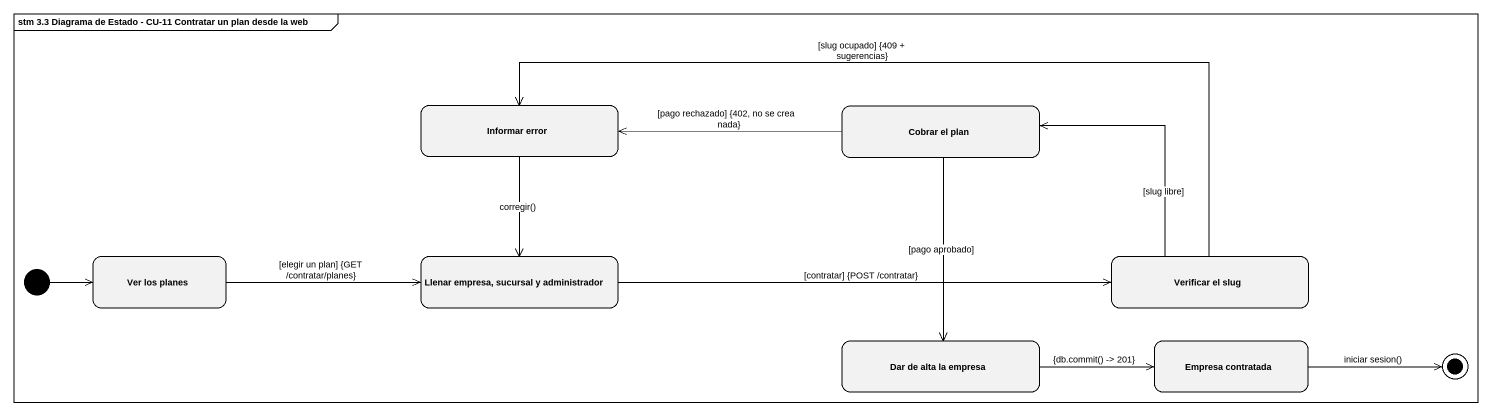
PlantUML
@startuml
mainframe stm 3.3 Diagrama de Estado - CU-11 Contratar un plan desde la web
hide empty description
state "Informar error" as Informar_error
state "Cobrar el plan" as Cobrar_el_plan
state "Ver los planes" as Ver_los_planes
state "Llenar empresa, sucursal y administrador" as Llenar_empresa_sucursal_y
state "Verificar el slug" as Verificar_el_slug
state "Dar de alta la empresa" as Dar_de_alta_la_empresa
state "Empresa contratada" as Empresa_contratada
[*] -right-> Ver_los_planes
Informar_error --> Llenar_empresa_sucursal_y : corregir()
Cobrar_el_plan -left-> Informar_error : [pago rechazado] {402, no se crea nada}
Cobrar_el_plan --> Dar_de_alta_la_empresa : [pago aprobado]
Ver_los_planes -right-> Llenar_empresa_sucursal_y : [elegir un plan] {GET /contratar/planes}
Llenar_empresa_sucursal_y -right-> Verificar_el_slug : [contratar] {POST /contratar}
Verificar_el_slug -left-> Informar_error : [slug ocupado] {409 + sugerencias}
Verificar_el_slug -left-> Cobrar_el_plan : [slug libre]
Dar_de_alta_la_empresa -right-> Empresa_contratada : {db.commit() -> 201}
Empresa_contratada -right-> [*] : iniciar sesion()
@enduml
